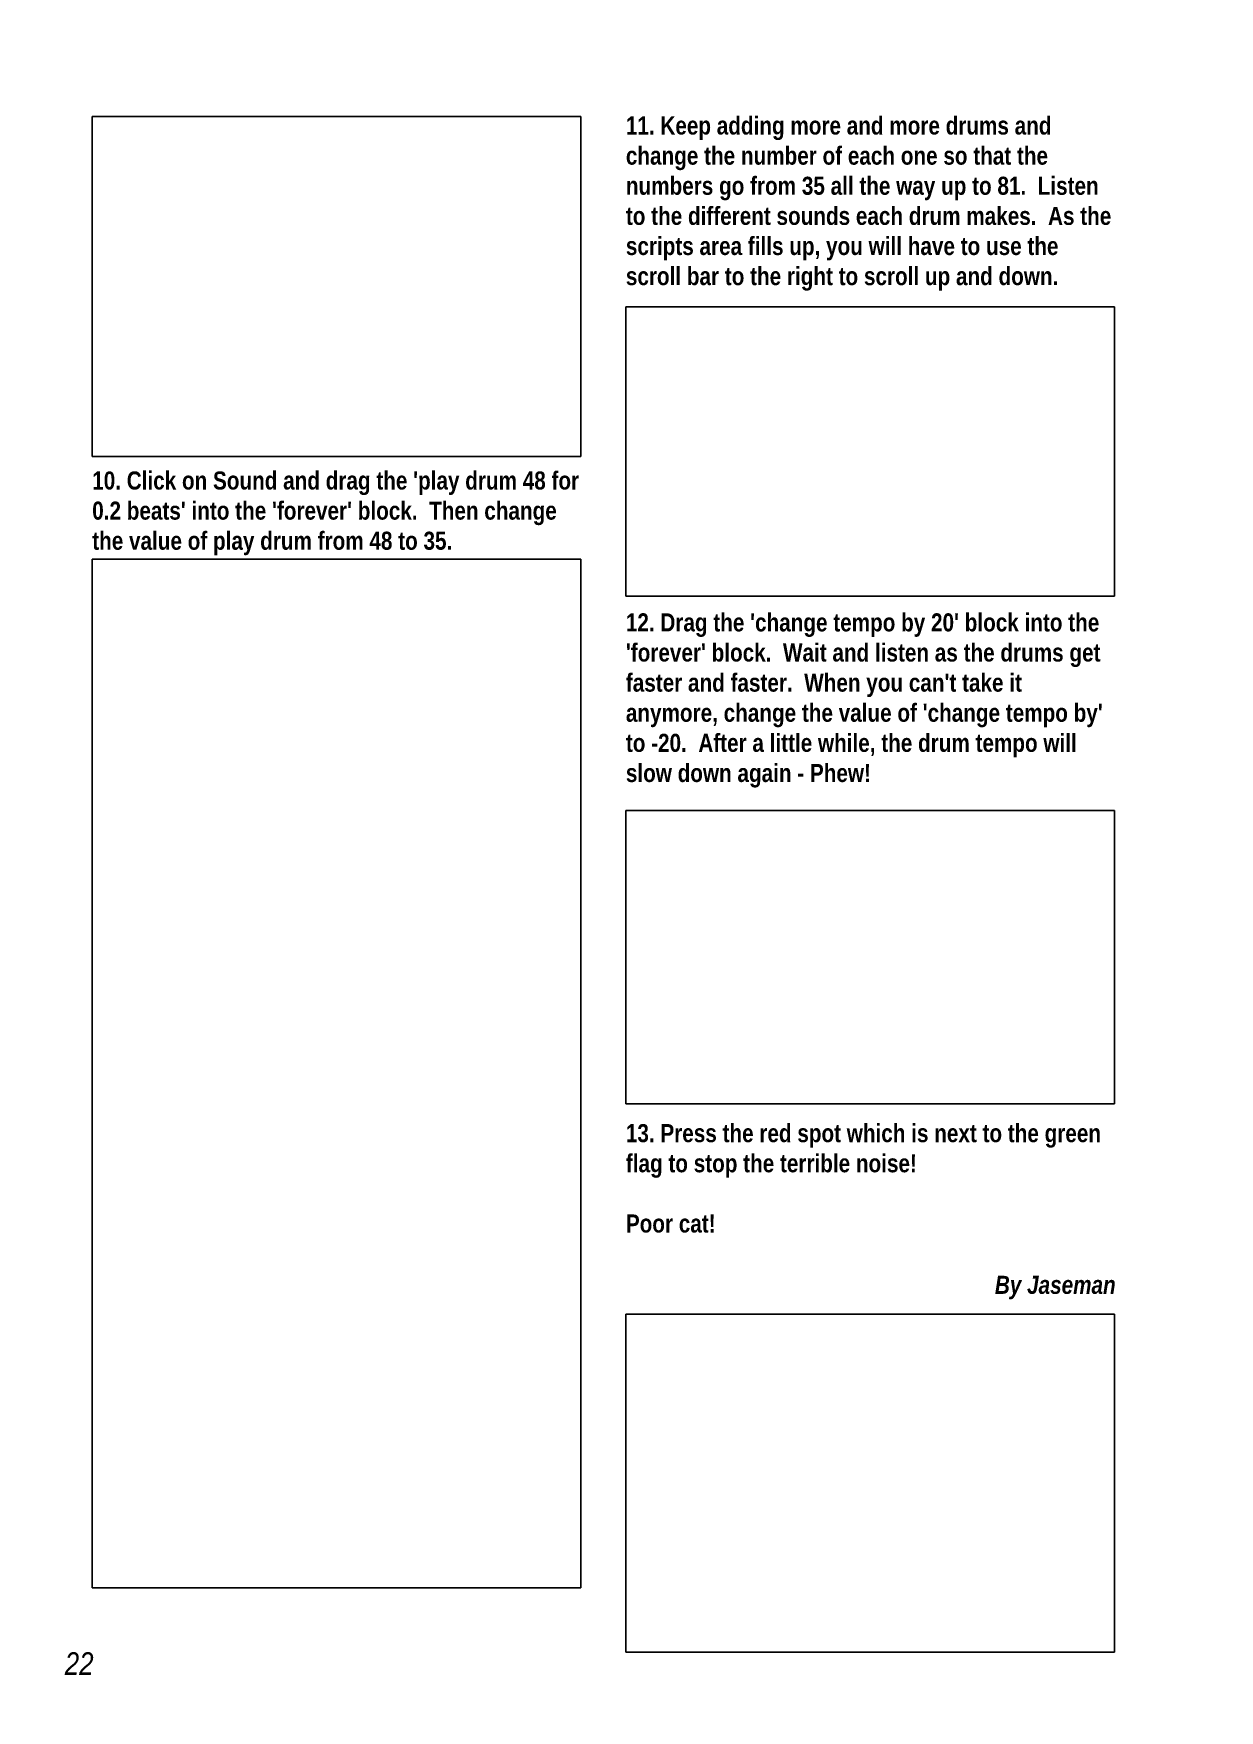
# Paper-space layout 'Page22' of a CAD drawing. Header units: millimetres. Extents: x 17 to 227, y -86 to 211.
# The model-space entities are those that its viewports show. They can reach past a viewport. Long polylines and large blocks are cut down to what shows.
import ezdxf

# ---------------------------------------------------------------- set-up
doc = ezdxf.new("R2010")
doc.units = ezdxf.units.MM
doc.header["$LTSCALE"] = 0.2
doc.layers.get('Defpoints').update_dxf_attribs({"color": 6})
doc.layers.add('Images', color=7, linetype='Continuous')
doc.layers.add('Text', color=7, linetype='Continuous')
doc.layers.get('Defpoints').off()
doc.styles.get("Standard").update_dxf_attribs({"font": 'arial.ttf'})
picture_1 = doc.add_image_def('image10.png', size_in_pixel=(500, 348))
picture_2 = doc.add_image_def('image11.png', size_in_pixel=(433, 912))
picture_3 = doc.add_image_def('image12.png', size_in_pixel=(1040, 616))
picture_4 = doc.add_image_def('image13.png', size_in_pixel=(1040, 625))
picture_5 = doc.add_image_def('image1.png', size_in_pixel=(1300, 900))

msp = doc.modelspace()

# ---------------------------------------------------------------- texts
at = {"char_height": 3.2, "attachment_point": 1}
for s, insert in [('{\\fArial Narrow|b1|i0|c0|p34;11. Keep adding more and more drums and change the number of each one so that the numbers go from 35 all the way up to 81.  Listen to the different sounds each drum makes.  As the scripts area fills up, you will have to use the scroll bar to the right to scroll up and down.}', (1279.41, 282)), ("{\\fArial Narrow|b1|i0|c0|p34;10. Click on Sound and drag the 'play drum 48 for 0.2 beats' into the 'forever' block.  Then change the value of play drum from 48 to 35.}", (1184.91, 219.13)), ("{\\fArial Narrow|b1|i0|c0|p34;12. Drag the 'change tempo by 20' block into the 'forever' block.  Wait and listen as the drums get faster and faster.  When you can't take it anymore, change the value of 'change tempo by' to -20.  After a little while, the drum tempo will slow down again - Phew!}", (1279.41, 194)), ('{\\fArial Narrow|b1|i0|c0|p34;13. Press the red spot which is next to the green flag to stop the terrible noise!\\P\\PPoor cat!}', (1279.41, 103.54)), ('\\pi65.344;{\\fArial Narrow|b1|i1|c0|p34;By Jaseman}', (1279.41, 76.67))]:
    msp.add_mtext_dynamic_manual_height_columns(s, width=86.5, gutter_width=12.5, heights=[0], dxfattribs=dict(at, insert=insert))
at = {"layer": 'Text', "color": 255, "insert": (1174.91, 10), "char_height": 4, "attachment_point": 1}
msp.add_mtext_dynamic_manual_height_columns('\\pi5.146;{\\fArial Narrow|b0|i1|c0|p34;\\C43;22}', width=10, gutter_width=12.5, heights=[0], dxfattribs=at)

# ---------------------------------------------------------------- pictures from other files: only their frames are drawn
at = {"layer": 'Images'}
image = msp.add_image(picture_1, insert=(1184.91, 221.8), size_in_units=(86.5, 60.2), dxfattribs=at)
image.dxf.flags = 7
image = msp.add_image(picture_3, insert=(1279.41, 197.04), size_in_units=(86.5, 51.23), dxfattribs=at)
image.dxf.flags = 7
image = msp.add_image(picture_2, insert=(1184.91, 21.41), size_in_units=(86.5, 182.19), dxfattribs=at)
image.dxf.flags = 7
image = msp.add_image(picture_4, insert=(1279.41, 107.12), size_in_units=(86.5, 51.98), dxfattribs=at)
image.dxf.flags = 7
image = msp.add_image(picture_5, insert=(1279.41, 10), size_in_units=(86.5, 59.88), dxfattribs=at)
image.dxf.flags = 15

psp = doc.layouts.new('Page22')

# ---------------------------------------------------------------- viewports
at = {"layer": 'Defpoints'}
psp.add_viewport(center=(121.75, 62.01), size=(210, 297), view_center_point=(1279.52, 148.19), view_height=297, dxfattribs=at)

doc.saveas('drawing.dxf')
